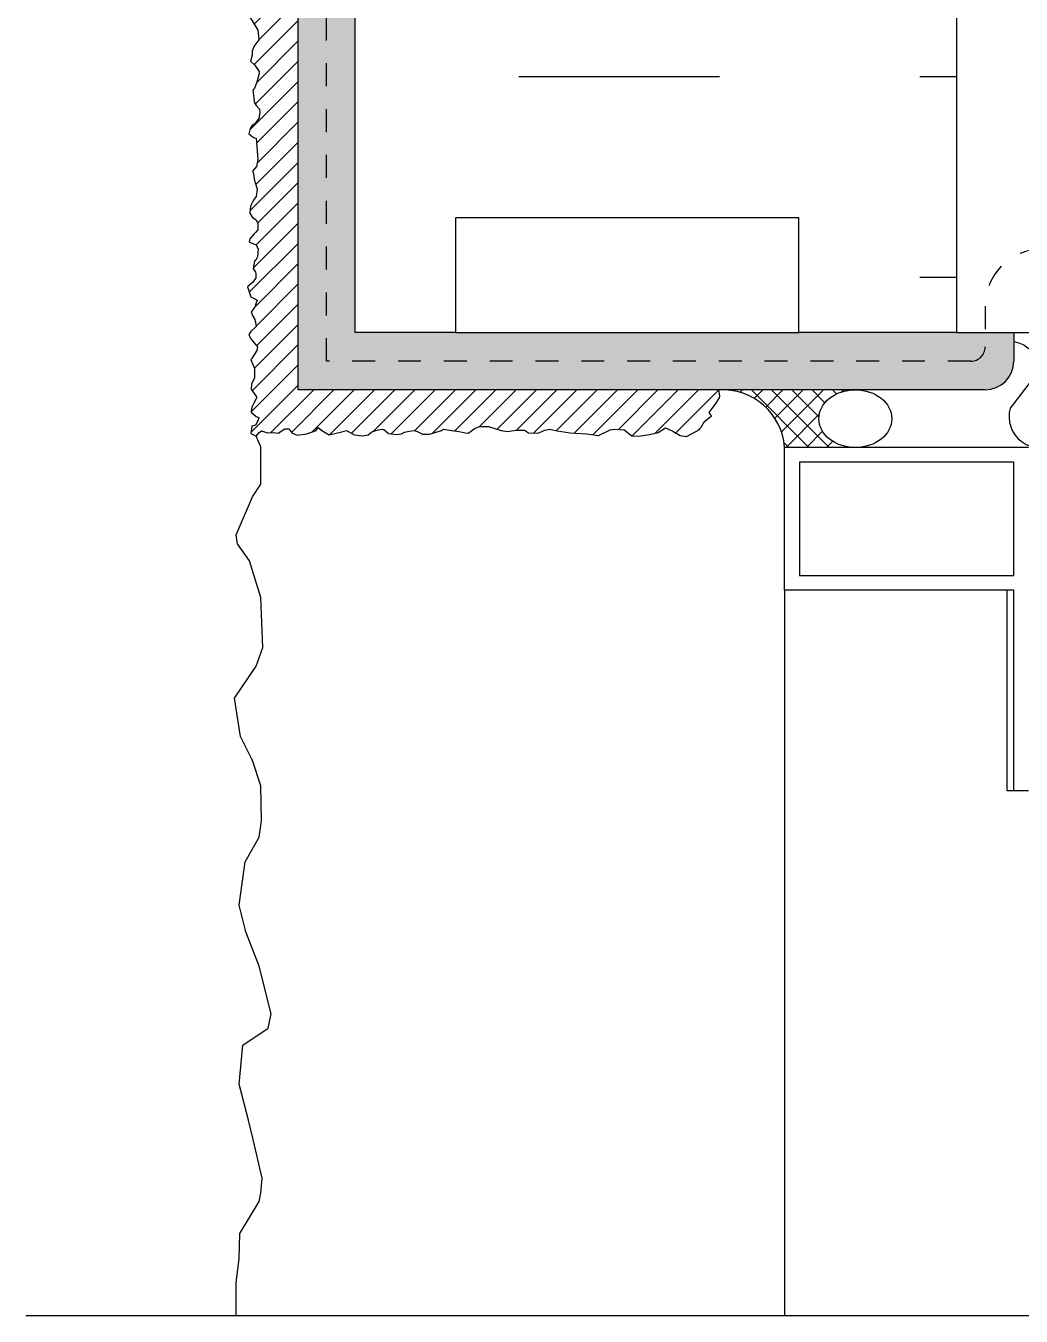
# Model space of a CAD drawing. Header units: inches. Extents: x 2794 to 3003, y 375 to 415.
# Drawn here: x 2988.45 to 2992.79, y 390.01 to 395.64 of the extents above; entities that cross this region are included whole.
import ezdxf

# ---------------------------------------------------------------- set-up
doc = ezdxf.new("R2010")
doc.units = ezdxf.units.IN
doc.header["$LTSCALE"] = 0.5
doc.header["$MEASUREMENT"] = 0
doc.linetypes.add('DASHED2', pattern=[0.375, 0.25, -0.125])
for name, color, linetype in [('HATCH', 12, 'CONTINUOUS'), ('LINE18', 9, 'CONTINUOUS'), ('line25', 2, 'CONTINUOUS'), ('LINE50', 5, 'CONTINUOUS'), ('LINE9', 9, 'CONTINUOUS')]:
    doc.layers.add(name, color=color, linetype=linetype)

msp = doc.modelspace()

# ---------------------------------------------------------------- hatches: boundary and pattern name
at = {"layer": 'HATCH'}
h = msp.add_hatch(dxfattribs=at)
h.set_pattern_fill('AR-CONC', color=256, scale=0.5)
h.set_pattern_definition([(49.99999999999999, (68.79852683998934, 0), (3.586300913003767, -0.3137606749129755), [0.375, -4.125]), (355, (68.79852683998934, 0), (-0.693756668065, 3.760960668500059), [0.3, -3.3]), (100.45144446, (69.09738524498934, -0.02614672), (2.89254423363556, 3.447199954843147), [0.3187009599999999, -3.505710559999999]), (46.18420000000002, (68.79852683998934, 1), (5.336206653357862, -0.8275964039653827), [0.5624999999999998, -6.187499999999998]), (96.63563549, (69.24321056498934, 0.931033465), (4.673309728371142, 4.870593003872752), [0.47805171, -5.258568799999999]), (351.1841639899999, (68.79852683998934, 1), (4.673309725273866, 4.870593001349951), [0.45, -4.950000005]), (21, (69.29852683998934, 0.75), (2.984535260592308, -2.013094453326694), [0.375, -4.125]), (326.0000000000001, (69.29852683998934, 0.75), (1.216576659607909, 3.625750225234265), [0.3, -3.3]), (71.45144474, (69.54723810998934, 0.58224213), (4.201111883649856, 1.612655764031769), [0.31870095, -3.50571056]), (37.50000000000001, (68.79852683998934, 0), (0.06079927658645334, 1.664469269156557), [0, -3.26, 0, -3.35, 0, -3.3125]), (7.499999999999999, (68.79852683998934, 0), (1.315347687210743, 1.972058559411801), [0, -1.91, 0, -3.185, 0, -1.2625]), (327.5, (67.68352683998934, 0), (2.669112180862045, -0.1127743586718988), [0, -1.25, 0, -3.9, 0, -5.175]), (317.5, (67.18352683998934, 0), (2.915930846711931, 0.5005249116615886), [0, -1.625, 0, -2.59, 0, -3.675])])
h.paths.add_polyline_path([(2995.502597307035, 411.4361074541913), (2994.634333554643, 412.3043712065829), (2992.509333554642, 412.3043712065829), (2992.509333554642, 410.2153526880131, 0.06439757034057354), (2992.619337174756, 410.1493931627494), (2992.709337174756, 410.1493931627564), (2992.709337174759, 410.1076671028322, -0.2490694201798123), (2992.819337174775, 409.9005439510627), (2992.819337174779, 409.8330439510526, -0.4142135623890151), (2992.756837174779, 409.7705439510493), (2992.709337174781, 409.7705439510493), (2992.709337174786, 409.7005439510493), (2992.814337174771, 409.7005439510493, 0.1004604156430542), (2993.208035644842, 409.7577067068982, -0.6014354320810742), (2993.327539115063, 409.6528233644731, 0.6140896572139531), (2993.742987561027, 409.3015783167932, -0.1036531844251886), (2993.894251664761, 409.724570386044, 0.1783296877140468), (2993.737619268928, 409.8657327959223, -1), (2993.901047840357, 410.2742558699839, -0.1279936192056349), (2994.203136189873, 410.0516069395853, -0.2793052290923339), (2995.335884762854, 410.122322370094, -0.02086936547805157), (2995.502597307035, 410.1298463418942)])
h.paths.add_polyline_path([(2998.509333554642, 412.3043712065829), (2996.634333554643, 412.3043712065829), (2995.634333554643, 413.3043712065829), (2995.634333554643, 411.3043712065829), (2995.502597307035, 411.4361074541913), (2995.502597307035, 410.1298463418942, -0.0836030058822313), (2996.157926713014, 410.0217686024047, -0.7355925422309603), (2996.145141842579, 409.5637220252653, 0.09942766815358958), (2996.038196962756, 409.5090389114011), (2996.481820246464, 409.101314646791, 0.03592783537867676), (2996.503371941905, 409.1394173336219, 0.05315652255460889), (2996.669211396121, 409.753498965534, -0.2443795113555345), (2997.117619268928, 410.274255869984, -1), (2997.281047840357, 409.8657327959223, 2.182094824735542), (2997.691127994222, 409.6528233644732, -0.6014354320786587), (2997.810631464443, 409.7577067068981, 0.100460415643008), (2998.204329934513, 409.7005439510493), (2998.309329934499, 409.7005439510493), (2998.309329934503, 409.7705439510493), (2998.261829934505, 409.7705439510493, -0.4142135623890176), (2998.199329934505, 409.8330439510526), (2998.199329934509, 409.9005439510627, -0.2490694201798121), (2998.309329934525, 410.1076671028322), (2998.309329934528, 410.1493931627564), (2998.399329934528, 410.1493931627494, 0.06439757034057352), (2998.509333554642, 410.2153526880131)])
h.paths.add_polyline_path([(2998.509333554642, 396.3933897251527, 0.06439757034043084), (2998.399329934528, 396.4593492504163), (2998.309329934528, 396.4593492504094), (2998.309329934525, 396.5010753103335, -0.2490694201798122), (2998.199329934509, 396.708198462103), (2998.199329934505, 396.7756984621131, -0.4142135623888804), (2998.261829934505, 396.8381984621165), (2998.309329934503, 396.8381984621165), (2998.309329934499, 396.9081984621165), (2998.204329934513, 396.9081984621165, 0.1004604156415685), (2997.810631464448, 396.8510357062696, -0.6014354321037615), (2997.691127994221, 396.9559190486926, 2.182094824738525), (2997.281047840357, 396.7430096172436, -1), (2997.117619268928, 396.3344865431819, -0.2443795113554952), (2996.669211396121, 396.8552434476318, 0.05315652255454582), (2996.503371941906, 397.4693250795432, 0.2232530870846585), (2996.303044158517, 397.6341789304851), (2996.28342582658, 397.6384903231814, 0.9554715931216765), (2996.145141842579, 397.0450203879012, -0.7355925422351507), (2996.157926713014, 396.5869738107611, -0.0147415785829756), (2996.04531330517, 396.5520412701785), (2995.502597307035, 396.0532431020964), (2995.502597307035, 396.4788960712715, -0.08190740721166595), (2994.860740396271, 396.5869738107612, -0.7355925422303662), (2994.873525266706, 397.0450203879004, 0.9554715931517918), (2994.735241282704, 397.6384903231814), (2993.419337174817, 397.3493026706335, 0.1963228336434864), (2992.970206250458, 397.0030429505052, -0.1889729320632922), (2992.814337174771, 396.9081984621165), (2992.709337174786, 396.9081984621165), (2992.709337174781, 396.8381984621165), (2992.756837174779, 396.8381984621165, -0.4142135623888804), (2992.819337174779, 396.7756984621131), (2992.819337174775, 396.708198462103, -0.2490694201798122), (2992.709337174759, 396.5010753103335), (2992.709337174756, 396.4593492504094), (2992.619337174756, 396.4593492504163, 0.06439757034043102), (2992.509333554642, 396.3933897251527), (2992.509333554642, 394.3043712065829), (2998.509333554642, 394.3043712065829)])
h.paths.add_polyline_path([(2993.893284657727, 396.3315495417224, -0.9813105716390302), (2993.737619268928, 396.7430096172435, 0.005676198630661833), (2993.74401901068, 396.7456544837351, 0.1015234794703084)], flags=16)
h.paths.add_polyline_path([(2994.603362249564, 396.3684817206785, -1), (2994.978362249564, 396.3684817206785, -1)], flags=16)
h.paths.add_polyline_path([(2996.04531330517, 396.5520412701785, -0.06877666416796079), (2995.502597307035, 396.4788960712715), (2995.502597307035, 396.0532431020964)], flags=17)
h.paths.add_polyline_path([(2998.509333554642, 406.085735214086, 0.08241458984435476), (2998.365996601173, 406.1648416906551, -0.3178372451770534), (2998.199329934509, 406.400543951036), (2998.199329934506, 406.4680439510461, -0.4142135623888782), (2998.261829934506, 406.5305439510495), (2998.309329934291, 406.5305439510495), (2998.309329934296, 406.6005439510495), (2998.204329934344, 406.6005439510495), (2998.204329934344, 407.100543951065, -0.03653717781494083), (2998.060330058339, 407.1243466245751), (2995.849946534503, 407.6057190932685, -0.8990038649736034), (2995.89846233939, 408.0605439510493), (2997.494603974431, 408.0605439510495, -0.09784354240304702), (2998.100727791954, 407.9288729770856, 0.1246727099834499), (2998.204329934428, 407.9005439510494), (2998.204329934428, 408.4005439510494, 0.1246727099828357), (2998.100727791955, 408.3722149250136, -0.09784354240407545), (2997.494603974425, 408.2405439510494), (2995.89846233939, 408.2405439510495, -0.8972920715064665), (2995.849094811686, 408.6951833225061), (2998.060330058344, 409.1767412775249, -0.03653717785632807), (2998.204329934513, 409.2005439510493), (2998.204329934513, 409.7005439510493, 0.1889729320629634), (2998.048460858826, 409.6056994626607, -0.196322833644215), (2997.599329934465, 409.2594397425318), (2996.277474365636, 408.9689441762775, -0.057794690627267), (2995.509333554642, 408.8798576861843, -0.05779469062720283), (2994.741192743648, 408.9689441762775), (2993.419337174819, 409.2594397425318, -0.1963228336441995), (2992.970206250458, 409.6056994626607, 0.1889729320629852), (2992.814337174771, 409.7005439510493), (2992.814337174771, 409.2005439510493, -0.03653717785632315), (2992.95833705094, 409.1767412775249), (2995.168720574782, 408.6953688088303, -0.8990038649733391), (2995.120204769894, 408.2405439510495), (2993.524063134859, 408.2405439510494, -0.09784354240415952), (2992.917939317329, 408.3722149250138, 0.1246727099822073), (2992.814337174856, 408.4005439510494), (2992.814337174856, 407.9005439510494, 0.124672709983402), (2992.91793931733, 407.9288729770856, -0.09784354240306348), (2993.524063134853, 408.0605439510495), (2995.120204769894, 408.0605439510493, -0.8972920715064903), (2995.169572297598, 407.6059045795927), (2992.958337050945, 407.1243466245751, -0.03653717781492985), (2992.814337174941, 407.100543951065), (2992.814337174941, 406.6005439510495), (2992.709337174988, 406.6005439510495), (2992.709337174993, 406.5305439510495), (2992.756837174778, 406.5305439510495, -0.4142135623888782), (2992.819337174778, 406.4680439510461), (2992.819337174775, 406.400543951036, -0.3178372451770513), (2992.652670508111, 406.1648416906551, 0.08241458984435485), (2992.509333554642, 406.085735214086), (2992.509333554642, 400.5230071990798, 0.0824145898443328), (2992.652670508111, 400.4439007225107, -0.3178372451770369), (2992.819337174775, 400.2081984621298), (2992.819337174778, 400.1406984621197, -0.4142135623888824), (2992.756837174778, 400.0781984621163), (2992.709337174993, 400.0781984621163), (2992.709337174988, 400.0081984621163), (2992.814337174941, 400.0081984621163), (2992.814337174941, 399.5081984621007, -0.03653717781369149), (2992.95833705094, 399.4843957885918), (2995.168720574782, 399.0030233198971, -0.8990038649726155), (2995.120204769894, 398.5481984621164), (2993.524063134859, 398.5481984621163, -0.0978435424041571), (2992.917939317329, 398.6798694360806, 0.1246727099822255), (2992.814337174856, 398.7081984621163), (2992.814337174856, 398.2081984621163, 0.1246727099833687), (2992.91793931733, 398.2365274881524, -0.0978435424030535), (2993.524063134853, 398.3681984621163), (2995.120204769894, 398.3681984621162, -0.8972920715072971), (2995.169572297598, 397.9135590906595), (2992.958337050945, 397.4320011356419, -0.03653717785757225), (2992.814337174771, 397.4081984621164), (2992.814337174771, 396.9081984621166, 0.1889729320630345), (2992.970206250458, 397.0030429505053, -0.1963228336437238), (2993.419337174818, 397.3493026706337), (2994.741192743644, 397.6397982368874, -0.0577946906275801), (2995.509333554643, 397.7288847269816, -0.05779469062764001), (2996.277474365642, 397.639798236887), (2996.303044158517, 397.6341789304851), (2997.599329934467, 397.3493026706335, -0.1963228336434885), (2998.048460858826, 397.0030429505052, 0.188972932062945), (2998.204329934513, 396.9081984621166), (2998.204329934513, 397.4081984621164, -0.03653717785757098), (2998.060330058339, 397.4320011356419), (2995.849946534503, 397.9133736043355, -0.8990038649725172), (2995.89846233939, 398.3681984621162), (2997.494603974431, 398.3681984621163, -0.0978435424030578), (2998.100727791954, 398.2365274881524, 0.1246727099833467), (2998.204329934428, 398.2081984621163), (2998.204329934428, 398.7081984621163, 0.1246727099821904), (2998.100727791955, 398.6798694360807, -0.09784354240416165), (2997.494603974425, 398.5481984621163), (2995.89846233939, 398.5481984621164, -0.8972920715073629), (2995.849094811686, 399.002837833573), (2998.060330058344, 399.4843957885918, -0.03653717781369576), (2998.204329934344, 399.5081984621007), (2998.204329934344, 400.0081984621163), (2998.309329934296, 400.0081984621163), (2998.309329934291, 400.0781984621163), (2998.261829934506, 400.0781984621163, -0.4142135623888824), (2998.199329934506, 400.1406984621197), (2998.199329934509, 400.2081984621298, -0.3178372451769536), (2998.365996601173, 400.4439007225106, 0.0824145898443419), (2998.509333554642, 400.5230071990798)])
h = msp.add_hatch(dxfattribs=at)
h.set_pattern_fill('ANSI31', color=256, scale=0.5)
h.set_pattern_definition([(45, (187.2436736560776, 0), (-0.04419417382415922, 0.04419417382415922), [])])
h.paths.add_polyline_path([(2989.634333554641, 412.3043712065829), (2989.459584506435, 412.3043712065829), (2989.427635559712, 412.2818885168609), (2989.394345846316, 412.2575613073026), (2989.445521293032, 412.1893047348875), (2989.476587295677, 412.1412933728246), (2989.467173378128, 412.0998716335394), (2989.453993856193, 412.0829266269334), (2989.441741551903, 412.0550805946299), (2989.443638397408, 412.0019661308824), (2989.455876564961, 411.9831381417554), (2989.456817919346, 411.9614860868652), (2989.418958760465, 411.925992838943), (2989.407865435986, 411.8899396873821), (2989.433283125476, 411.8485181521086), (2989.45587656496, 411.8165105093874), (2989.466231836893, 411.7863856451822), (2989.439872793019, 411.7449641099051), (2989.403724981796, 411.7252467470771), (2989.428574298194, 411.703950792181), (2989.446460778904, 411.6597049871345), (2989.450226383294, 411.6276973444186), (2989.450226383294, 411.5994552587216), (2989.415055749971, 411.517023778819), (2989.438929756981, 411.4742491616249), (2989.460581655223, 411.432827626338), (2989.472819822779, 411.4074098104319), (2989.471878468395, 411.375402371721), (2989.458698946455, 411.3452775075013), (2989.44551942452, 411.317035421819), (2989.434222798202, 411.2972661454417), (2989.428595786037, 411.2628212338033), (2989.475665560628, 411.2157511589826), (2989.479431165017, 411.1884505645493), (2989.467192997464, 411.1329080884398), (2989.450247871138, 411.0641859587288), (2989.446482266747, 411.0500650178743), (2989.419316475333, 411.009316015728), (2989.427654431652, 410.9342728133434), (2989.414474909715, 410.9135620457045), (2989.451189225522, 410.8674334621435), (2989.454954829911, 410.8231876570939), (2989.449306516753, 410.7554068146367), (2989.416315696848, 410.723515415911), (2989.431420036041, 410.6819776366421), (2989.444599557979, 410.6085486626539), (2989.468132670191, 410.5798061483461), (2989.45401179387, 410.5148495756579), (2989.443656335084, 410.4960215865239), (2989.434242417538, 410.4800178671766), (2989.428594104379, 410.4141198032306), (2989.44836329386, 410.3679912196707), (2989.466249774571, 410.3406906252353), (2989.47189827458, 410.301151868469), (2989.460601461413, 410.2559647761685), (2989.411697604904, 410.2249522599373), (2989.41007438627, 410.1603057960823), (2989.41007438627, 410.1297761196851), (2989.448416546341, 410.0958578122993), (2989.454943058311, 410.0550678819871), (2989.460653592788, 410.0118306864318), (2989.441890221225, 409.9767513137298), (2989.433732314824, 409.963698552348), (2989.423686762234, 409.9313293786165), (2989.447545100963, 409.85424782089), (2989.47123682271, 409.8310127509168), (2989.471236822711, 409.7877755553541), (2989.467157869511, 409.7706438825513), (2989.435867975948, 409.7421146477966), (2989.445131522236, 409.6735639953042), (2989.460631544393, 409.6433795611223), (2989.47368419463, 409.5976948963007), (2989.459815753743, 409.5821946656198), (2989.4443157316, 409.5650629928537), (2989.422289197471, 409.5397732931881), (2989.434284799092, 409.4695138384823), (2989.466342078872, 409.4092456794114), (2989.465526288232, 409.3994560063745), (2989.455736800554, 409.3782454221421), (2989.425552572228, 409.357348398174), (2989.433385542592, 409.2916543460108), (2989.453313719239, 409.2717263454969), (2989.468813741396, 409.2284891499365), (2989.446787207271, 409.1371198202935), (2989.429655603835, 409.1044879168498), (2989.426392441276, 409.070224571237), (2989.445155625993, 409.0278029947443), (2989.453313719241, 409.0106713219535), (2989.469640929935, 408.9491369628892), (2989.456588092848, 408.8577676332445), (2989.428851211095, 408.814530437685), (2989.432930164294, 408.7615035690874), (2989.451693349009, 408.728055842556), (2989.468825139296, 408.6391339821737), (2989.436585367279, 408.6117788588836), (2989.432114373653, 408.5469488294445), (2989.441088070692, 408.5143169259987), (2989.473719883134, 408.4849483149034), (2989.485140952092, 408.4278425348779), (2989.45740388349, 408.3992895428615), (2989.425600193838, 408.3727778426206), (2989.438652844075, 408.2911981860142), (2989.440284425355, 408.2275660252988), (2989.453337075592, 408.1753549797904), (2989.478626772276, 408.1435388994327), (2989.484337306756, 408.110906995988), (2989.468837097748, 408.088880588668), (2989.424743633866, 408.0720209768184), (2989.414179124881, 408.0015901704526), (2989.441100215997, 407.9844584976449), (2989.462310772629, 407.9689582670088), (2989.467205516469, 407.9501949480382), (2989.472916050947, 407.9245168194622), (2989.470468679028, 407.8772007124756), (2989.442731797274, 407.849463543546), (2989.421521240639, 407.8037788787251), (2989.448442331752, 407.7572783908395), (2989.469652888388, 407.722199222118), (2989.434573890879, 407.6536721228906), (2989.424784403199, 407.6365404500764), (2989.434573890876, 407.6039085466324), (2989.462310772629, 407.592487431429), (2989.465863000308, 407.5782783108972), (2989.452520537548, 407.5284660257901), (2989.433428195544, 407.506191271343), (2989.441915259231, 407.435465049975), (2989.458231072019, 407.3963067658495), (2989.466388978426, 407.3783592699484), (2989.457415281388, 407.3359378974753), (2989.428071461049, 407.2975648120451), (2989.414200239023, 407.2442101279328), (2989.406042332625, 407.1919990824201), (2989.443568702056, 407.1283669217062), (2989.456621352293, 407.0883928144875), (2989.454989771013, 407.0459714420126), (2989.41690955681, 407.0044288921464), (2989.441121330137, 406.9456282624184), (2989.475384537008, 406.912180535888), (2989.46722663061, 406.8599694903791), (2989.450095027174, 406.819995587165), (2989.420413627402, 406.7938755102865), (2989.419146927387, 406.7363715786812), (2989.433831158904, 406.6857921793451), (2989.464831390066, 406.6629497449302), (2989.473805087105, 406.6099230803403), (2989.466462971347, 406.5740278845485), (2989.449895888996, 406.5471064671482), (2989.458305064949, 406.4377897131701), (2989.44280485594, 406.4149474827618), (2989.430567996345, 406.4035263675589), (2989.427384559904, 406.3504685754409), (2989.433836764428, 406.2935306074813), (2989.450968367863, 406.2617145271229), (2989.464836995591, 406.2233720660786), (2989.432836233288, 406.1583038921635), (2989.452599949143, 406.1222132674039), (2989.455047321063, 406.0797916909307), (2989.455047321063, 406.0536863721937), (2989.454231530423, 406.0177911763847), (2989.447705205304, 405.9859750960244), (2989.437969230517, 405.9616351039775), (2989.433836764427, 405.9092901739356), (2989.452483424638, 405.8906433802943), (2989.455047321063, 405.8611580398531), (2989.444442042745, 405.8358683401845), (2989.417674443165, 405.8176175867392), (2989.427309691904, 405.7856969543943), (2989.435467598304, 405.7481703164366), (2989.455862364299, 405.7147225899058), (2989.452599201744, 405.6739328636819), (2989.45096762046, 405.6519062522779), (2989.430572854465, 405.6233532602615), (2989.425678110627, 405.581747710875), (2989.432204435745, 405.5531947188592), (2989.436849960586, 405.5478344634179), (2989.459163831275, 405.490842292636), (2989.459163831275, 405.4451576278129), (2989.486900713028, 405.4043676975058), (2989.481073782748, 405.390771471801), (2989.431426949521, 405.3521566519954), (2989.424765830145, 405.3350280919423), (2989.463242784493, 405.2713928184475), (2989.471619504829, 405.2570326041642), (2989.466711353918, 405.1948622655352), (2989.447742762317, 405.1743129312308), (2989.428266665206, 405.1634929880837), (2989.433874321441, 405.0984438322255), (2989.455900668715, 405.0658119287818), (2989.457532249995, 405.0535749904946), (2989.455084878076, 405.0217589101321), (2989.458337390139, 404.9852982075664), (2989.429784717745, 404.951850481035), (2989.424074183267, 404.91677110833), (2989.440389996061, 404.8596653283117), (2989.464047924618, 404.7935856983288), (2989.463232133978, 404.7707434679225), (2989.441205786696, 404.7266904492624), (2989.425705764547, 404.6973216341713), (2989.423258392627, 404.6638741116477), (2989.45589001822, 404.6214525351671), (2989.469758459096, 404.5937155702443), (2989.470574249736, 404.5692414896574), (2989.460786256864, 404.5296415308593), (2989.422222191476, 404.4998920278888), (2989.445286234717, 404.4358249359801), (2989.474106477462, 404.3583433674202), (2989.431470519539, 404.2815981075346), (2989.459795947567, 404.1516341162614), (2989.458205847168, 404.1198327243931), (2989.447075331221, 404.0737206653789), (2989.425597103284, 404.0406769818999), (2989.44230521689, 404.0005773008359), (2989.455025646367, 403.9687759090085), (2989.472516377063, 403.9353844883442), (2989.472516377063, 403.9178935596111), (2989.45343573282, 403.9004028348842), (2989.440715116472, 403.8940425157085), (2989.416864171033, 403.8745280113005), (2989.416864171032, 403.8256694415873), (2989.435945002125, 403.7954580785108), (2989.439125016073, 403.7843276729607), (2989.45184563242, 403.760476629058), (2989.455025646368, 403.7286752371883), (2989.453435732819, 403.6984638741077), (2989.442305216874, 403.661892191857), (2989.437535102525, 403.6507617863034), (2989.424826616276, 403.5869677705819), (2989.455155320845, 403.5341733433445), (2989.471544939698, 403.5045154506377), (2989.469203512187, 403.4748577619432), (2989.492617600434, 403.3913475892388), (2989.454374844995, 403.3905672633304), (2989.432413279268, 403.3437793451358), (2989.452813893321, 403.2383757622732), (2989.468423223202, 403.1938892292292), (2989.478565111508, 403.1840483504922), (2989.462175492642, 403.1309763963974), (2989.435639687901, 403.0974162621343), (2989.434859212064, 403.0318570534379), (2989.449688066109, 402.9748828577801), (2989.462955968479, 402.9538101821273), (2989.462955968479, 402.9413227235194), (2989.439542067078, 402.8983968422895), (2989.427835116386, 402.8804460822935), (2989.418469406347, 402.8445445622915), (2989.435671639388, 402.7965158596455), (2989.457524589112, 402.7567118940725), (2989.457524589111, 402.7254931455477), (2989.445037162578, 402.6958352528463), (2989.427866881023, 402.6708603356305), (2989.438012880049, 402.6255932726724), (2989.467514547671, 402.5665900265483), (2989.463768208952, 402.5553510884935), (2989.43701210959, 402.5295857858223), (2989.420062309508, 402.496816037014), (2989.443488543055, 402.4597459662166), (2989.459878348775, 402.426966361866), (2989.45102723013, 402.3753353076852), (2989.419541361321, 402.3149880118498), (2989.466902444453, 402.2599462204658), (2989.466121968617, 402.2451171721121), (2989.445049494732, 402.2209227848108), (2989.430220640687, 402.1912648921103), (2989.427098737341, 402.1538025162834), (2989.438805688038, 402.1296079249756), (2989.441927591384, 402.0999502362864), (2989.441927591385, 402.0718534034027), (2989.448171398077, 402.0011375155129), (2989.449732349751, 401.9543093927133), (2989.46534149278, 401.9035790283652), (2989.464561016943, 401.8747016655806), (2989.434903495704, 401.7880695772179), (2989.425537972519, 401.7638751899219), (2989.420855117499, 401.7295345257422), (2989.438805688039, 401.6912916200026), (2989.463000065271, 401.6702189443481), (2989.466902444453, 401.6468048829543), (2989.463000065271, 401.5968548445141), (2989.431577089925, 401.550592764018), (2989.444269018894, 401.5016377431178), (2989.468574908205, 401.4798904266902), (2989.477801639096, 401.4308431085954), (2989.448924406844, 401.3965024444164), (2989.441900311169, 401.389478287199), (2989.42551050545, 401.3746492388472), (2989.441900311166, 401.3270407901524), (2989.457509641047, 401.3051875845812), (2989.456729165209, 401.2927001259721), (2989.435656504474, 401.2653838230183), (2989.435656504474, 401.2349454003999), (2989.432534787979, 401.2208970859659), (2989.424730029613, 401.1935807830138), (2989.435656504474, 401.1592401188359), (2989.454387737699, 401.1405088289208), (2989.462972785052, 401.1256799845719), (2989.458290116884, 401.0726080304784), (2989.434963874219, 401.0594870567301), (2989.434014662841, 400.9987380334337), (2989.469216591744, 400.9711473017805), (2989.470777356567, 400.944611324734), (2989.459070405868, 400.9165144918612), (2989.454387737694, 400.8899785148013), (2989.448924406845, 400.862662211874), (2989.441886297357, 400.834868125042), (2989.404817887124, 400.7782354607114), (2989.437983918172, 400.715456432336), (2989.44734944136, 400.6897009852034), (2989.448910393034, 400.6647260679879), (2989.435642490668, 400.631165933725), (2989.427553248277, 400.6140881813742), (2989.453593248052, 400.546094905197), (2989.455234392403, 400.5385923061424), (2989.466050965309, 400.4582210276095), (2989.427177608919, 400.434298948362), (2989.432491064889, 400.3793938303898), (2989.469953344492, 400.327102406209), (2989.473855723674, 400.290420356294), (2989.471514296161, 400.2482752090003), (2989.470343623973, 400.2301299097437), (2989.43895678935, 400.1893256818936), (2989.452002587101, 400.1382290592408), (2989.47463601266, 400.1085713705456), (2989.473119536464, 400.0858217120132), (2989.440295636404, 400.0562799463667), (2989.424747275838, 400.0300419093891), (2989.445758967259, 399.9712089178394), (2989.458333268402, 399.9607301985242), (2989.466790333967, 399.9113002887542), (2989.434590210542, 399.8957965608307), (2989.426856634878, 399.8197471572597), (2989.453522431596, 399.7833035830089), (2989.456644148092, 399.7715964503084), (2989.449620052412, 399.7458410031756), (2989.431669481874, 399.7193052301367), (2989.444937197394, 399.7122808689139), (2989.46132700311, 399.6802817944802), (2989.462107478948, 399.6350145275186), (2989.453522431592, 399.5928693802059), (2989.44571767323, 399.5616506316906), (2989.435571674205, 399.5577481861216), (2989.425425675181, 399.5163833647275), (2989.45196147992, 399.4578483132541), (2989.464448906457, 399.4344342518534), (2989.471473002135, 399.3587287662816), (2989.437913101715, 399.3368757647185), (2989.431637530385, 399.2918881910068), (2989.427735151202, 399.2614499724323), (2989.448807625086, 399.2232070666972), (2989.466758382478, 399.1857446908666), (2989.43710067439, 399.149062640949), (2989.422272007197, 399.113941446856), (2989.441003053573, 399.0725766254616), (2989.441783529409, 399.0319923339832), (2989.4597342868, 399.0077979466813), (2989.442564005246, 398.9406776781549), (2989.425393723693, 398.9297510753699), (2989.440222577737, 398.8696549640596), (2989.443344481083, 398.8696549640596), (2989.4597342868, 398.8579480353662), (2989.454270955943, 398.8251682270115), (2989.439058876801, 398.805152368521), (2989.419731752996, 398.7536195022302), (2989.441867425424, 398.6903742195823), (2989.464500850982, 398.6685212180196), (2989.466061802656, 398.6435460967962), (2989.45357437612, 398.6060837209706), (2989.440329955834, 398.5918930338725), (2989.434843329746, 398.5342806809664), (2989.453574376123, 398.4968181011324), (2989.463720375146, 398.4687212682655), (2989.471479915615, 398.4261750436457), (2989.453529158225, 398.3832491624206), (2989.434798111849, 398.3551523295504), (2989.424652112824, 398.3325187980713), (2989.424652112825, 398.2864712052001), (2989.4433831592, 398.2536913968482), (2989.457431537408, 398.2224728523281), (2989.458992489081, 398.2107657196277), (2989.449209885832, 398.185610902898), (2989.446707967988, 398.1143071894105), (2989.429078356136, 398.070910960465), (2989.456651061571, 398.0218923726577), (2989.452748682389, 397.9969174554396), (2989.434798111845, 397.9781861655212), (2989.413725637964, 397.9586745497003), (2989.426991858677, 397.9123031980811), (2989.426991858677, 397.8748408222526), (2989.447284043578, 397.8397196281579), (2989.450405760072, 397.8295735552898), (2989.443381664395, 397.7718190337255), (2989.426991858671, 397.7421611410226), (2989.416065383816, 397.7234298511084), (2989.41528490798, 397.6968940780689), (2989.429331791381, 397.679295637764), (2989.455087120285, 397.6012487664534), (2989.4831838767, 397.5637863906285), (2989.432453694727, 397.5114949664494), (2989.442599693751, 397.4311067094004), (2989.454306644449, 397.3928638036597), (2989.455867596122, 397.3460356808705), (2989.441819217916, 397.3077927751335), (2989.435575598073, 397.2820373279991), (2989.462088607016, 397.2262402514262), (2989.448820891495, 397.1958018288087), (2989.436333464962, 397.15521753733), (2989.447259939824, 397.0998044016339), (2989.453503559664, 397.0685856529794), (2989.452863430698, 397.0378596761446), (2989.427615002741, 396.9772631229633), (2989.440229491216, 396.9309351427088), (2989.426961588846, 396.8989360682766), (2989.451936441915, 396.8661562599218), (2989.458180061757, 396.8419618726206), (2989.446473111059, 396.7709391585244), (2989.417214584773, 396.7265793991289), (2989.455838634246, 396.6140650899943), (2989.445692635222, 396.5672369672077), (2989.436327112034, 396.5453839656453), (2989.436327112034, 396.509482445643), (2989.46518248274, 396.4708600873034), (2989.451134104533, 396.4294952659088), (2989.438646677999, 396.4099836500861), (2989.428500678975, 396.3647163831218), (2989.433183533994, 396.3350586944273), (2989.461280103557, 396.3085227173802), (2989.46284105523, 396.2827672702471), (2989.453449933481, 396.2168463575431), (2989.42223127372, 396.1926519702412), (2989.430816507924, 396.1208489302367), (2989.447986602626, 396.0708988917959), (2989.45579117414, 396.0264121547485), (2989.452669457645, 395.9990958517938), (2989.419241973045, 395.9371320219887), (2989.441002119318, 395.8770734844086), (2989.45192859418, 395.8286843017901), (2989.463635544878, 395.7920024558813), (2989.463635544878, 395.7662470087495), (2989.437099740138, 395.7139555845705), (2989.423831837765, 395.6835173659608), (2989.458952876709, 395.6242017845661), (2989.463635544878, 395.5812759033414), (2989.436105115566, 395.5445684016294), (2989.434758499477, 395.5149361647287), (2989.427754396836, 395.4886753928201), (2989.447265919046, 395.4707244288135), (2989.465216676439, 395.4441886557721), (2989.465216676439, 395.4348229088102), (2989.4558509664, 395.3965800030671), (2989.444924491538, 395.371605085853), (2989.437119920023, 395.3622393388918), (2989.441802775042, 395.3278988787139), (2989.443673555163, 395.3063851281464), (2989.467558103948, 395.2787293701953), (2989.468338392934, 395.2654613816727), (2989.464436200602, 395.2404864644533), (2989.448046394884, 395.2170724030609), (2989.428274661336, 395.2022433225545), (2989.419949825321, 395.17102481019), (2989.453099852113, 395.1475432509528), (2989.458972869746, 395.0598986485787), (2989.453509725741, 395.0294604299713), (2989.433586485321, 395.0050091137806), (2989.457411918073, 394.9295605570962), (2989.454244181037, 394.9084416602723), (2989.426973921, 394.8554161313547), (2989.424821155244, 394.8145138427839), (2989.451948774068, 394.7968808758676), (2989.458972869746, 394.7804911756974), (2989.458941083315, 394.7544566359102), (2989.416493376943, 394.7031657525654), (2989.45225199221, 394.6865635812935), (2989.460510465068, 394.6700466007166), (2989.458169037558, 394.634925406625), (2989.450364466044, 394.6208770921928), (2989.445681611023, 394.6161941167084), (2989.438657515347, 394.5834145123605), (2989.44880351437, 394.5678051380987), (2989.451144941879, 394.561561510797), (2989.450364466043, 394.5412693650572), (2989.436316087835, 394.5233184010489), (2989.41524361395, 394.5038067852257), (2989.428511516321, 394.4601005780933), (2989.455047321063, 394.4468325895696), (2989.455203426366, 394.4466764751638), (2989.447242562695, 394.4148333111289), (2989.428235961121, 394.3926590432895), (2989.447242562696, 394.3609810311276), (2989.449583990206, 394.3477130426044), (2989.451925417716, 394.3313233424324), (2989.428511516322, 394.3094701368628), (2989.417251330807, 394.2892021645246), (2989.451144941883, 394.250935085381), (2989.458169037557, 394.2415695424281), (2989.455047321062, 394.2259601681658), (2989.44568161102, 394.2095702639865), (2989.433974660326, 394.1908389740722), (2989.429291992158, 394.1869367325101), (2989.445681611024, 394.1471327669392), (2989.445683292682, 394.1053050541767), (2989.424255359703, 394.0662306251471), (2989.453487864197, 394.0233559413033), (2989.453487864196, 394.0186731698271), (2989.436837141892, 393.9853713353371), (2989.426698060292, 393.9590087545112), (2989.462448678269, 393.9296419746782), (2989.459731484038, 393.9187732969522), (2989.448805009176, 393.9000420070353), (2989.433195866147, 393.8961395614665), (2989.429293486964, 393.8633599571185), (2989.45270738836, 393.8524333543335), (2989.464414339056, 393.8672624026874), (2989.476121289755, 393.875847415727), (2989.501876618661, 393.8672624026874), (2989.528412423402, 393.8680427285958), (2989.547923945614, 393.8649210169486), (2989.57758146685, 393.883652102858), (2989.594751748405, 393.8844326327732), (2989.608019650775, 393.8664818727719), (2989.645868384556, 393.8513424077161), (2989.728567227397, 393.8825496562916), (2989.770899557878, 393.8577697635128), (2989.826312408019, 393.8710377520362), (2989.84660459292, 393.8772813793373), (2989.894823048422, 393.8504933054917), (2989.941821150175, 393.8585500894213), (2989.956961313552, 393.8714194387219), (2989.998014476154, 393.8827446807297), (2990.009721426852, 393.8819641508146), (2990.030013424901, 393.8632330649052), (2990.08235715551, 393.8587781936835), (2990.099474653251, 393.8694766922063), (2990.119766838151, 393.873379137775), (2990.141619787872, 393.8772813793374), (2990.159570358412, 393.871818077945), (2990.188746866794, 393.8547983700655), (2990.278081070171, 393.8814655294948), (2990.31523464776, 393.8757003268425), (2990.33864854915, 393.8725784111896), (2990.375016340258, 393.8637618143003), (2990.408890253338, 393.8866269296284), (2990.429182251386, 393.8936510868441), (2990.454937580291, 393.8944316167593), (2990.465864055153, 393.893651086844), (2990.521277092146, 393.8764808567586), (2990.550154137546, 393.8725784111895), (2990.586055465475, 393.8780417125819), (2990.622975504025, 393.8787649165937), (2990.641706737252, 393.8670579879004), (2990.683851685023, 393.8654969280701), (2990.714358940162, 393.8790560020389), (2990.734581866996, 393.8826673621627), (2990.765800339907, 393.8748626750315), (2990.784531573132, 393.8725212892927), (2990.82277414172, 393.8670579879005), (2990.894335946886, 393.8623062621337), (2990.947407369518, 393.8552819009109), (2990.997357075656, 393.8802570221345), (2991.014527357209, 393.8833789377883), (2991.05901373249, 393.8794764922193), (2991.09257363291, 393.8537210450875), (2991.137911684322, 393.8512023856192), (2991.207301899227, 393.8685498894345), (2991.238894821163, 393.8888322428491), (2991.271674245748, 393.8740031944952), (2991.303673194494, 393.8552721085856), (2991.330208999235, 393.8513696630168), (2991.3881467126, 393.8807843360076), (2991.408319738465, 393.91536801589), (2991.440314202793, 393.940343137113), (2991.429770585242, 393.9551719814598), (2991.456644029397, 393.9910735014602), (2991.477638318133, 394.0231479486944), (2991.471899517481, 394.0543712065837), (2989.634333554641, 394.0543712065837)])
h = msp.add_hatch(dxfattribs=at)
h.set_pattern_fill('AR-SAND', color=256, scale=0.05)
h.set_pattern_definition([(37.50000000000001, (187.2436736560776, 0), (-0.003149667905480408, 0.09634118845065794), [0, -0.07600000000000001, 0, -0.085, 0, -0.08125]), (7.499999999999999, (187.2436736560776, 0), (0.08848883526338636, 0.141107303261487), [0, -0.041, 0, -0.0685, 0, -0.02625]), (327.5, (187.1821736560776, 0), (0.1557070930875748, 0.0002829526768482471), [0, -0.025, 0, -0.09000000000000001, 0, -0.1175]), (317.5, (187.1821736560776, 0), (0.1503063302286147, 0.04388377824671247), [0, -0.0125, 0, -0.059, 0, -0.0675])])
edge = h.paths.add_edge_path()
edge.add_line((2989.759333554642, 412.3043712065829), (2989.634333554641, 412.3043712065829))
edge.add_line((2989.634333554641, 412.3043712065829), (2989.634333554641, 394.0543712065837))
edge.add_line((2989.634333554641, 394.0543712065837), (2992.634333554641, 394.0543712065837))
edge.add_arc((2992.634333554641, 394.1793712065837), 0.125, 270, 360)
edge.add_line((2992.759333554641, 394.1793712065837), (2992.759333554641, 394.3043712065829))
edge.add_line((2992.759333554641, 394.3043712065829), (2992.634333554641, 394.3043712065829))
edge.add_line((2992.634333554641, 394.3043712065829), (2992.634333554641, 394.2418712065828))
edge.add_arc((2992.571833554641, 394.2418712065828), 0.0625, -90, 0, ccw=False)
edge.add_line((2992.571833554641, 394.1793712065828), (2989.759333554644, 394.1793712065839))
edge.add_line((2989.759333554644, 394.1793712065839), (2989.759333554642, 412.3043712065829))
edge = h.paths.add_edge_path(flags=17)
edge.add_line((2989.884333554642, 405.0341859822698), (2989.884333554641, 412.3043712065829))
edge.add_line((2989.884333554641, 412.3043712065829), (2989.759333554642, 412.3043712065829))
edge.add_line((2989.759333554642, 412.3043712065829), (2989.759333554644, 394.1793712065839))
edge.add_line((2989.759333554644, 394.1793712065839), (2992.571833554641, 394.1793712065828))
edge.add_arc((2992.571833554641, 394.2418712065828), 0.0625, 270, 360)
edge.add_line((2992.634333554641, 394.2418712065828), (2992.634333554641, 394.3043712065829))
edge.add_line((2992.634333554641, 394.3043712065829), (2992.509333921336, 394.3043712065829))
edge.add_line((2992.509333921336, 394.3043712065829), (2989.884333554642, 394.3043712065828))
edge.add_line((2989.884333554642, 394.3043712065828), (2989.884333554642, 405.0341859822698))
h = msp.add_hatch(dxfattribs=at)
h.set_pattern_fill('INSUL', color=256, scale=7, style=0)
h.set_pattern_definition([(0, (66.34775184315777, -2.705142856128703), (0, 2.625), []), (0, (66.34775184315777, -1.830142856128703), (0, 2.625), [0.875, -0.875]), (0, (66.34775184315777, -0.9551428561287025), (0, 2.625), [0.875, -0.875])])
h.paths.add_polyline_path([(2989.884333554642, 394.3043712065829), (2990.321833554642, 394.3043712065829), (2990.321833554642, 394.8043712065829), (2991.821833554642, 394.8043712065829), (2991.821833554642, 394.3043712065829), (2992.509333554642, 394.3043712065829), (2992.509333554642, 412.3043712065829), (2989.884333554642, 412.3043712065829)])
h = msp.add_hatch(dxfattribs=at)
h.set_pattern_fill('ANSI37', color=256, scale=0.5)
h.set_pattern_definition([(45, (272.3712969950066, -147.0838724820486), (-0.04419417382415922, 0.04419417382415922), []), (135, (272.3712969950066, -147.0838724820486), (-0.04419417382415922, -0.04419417382415922), [])])
edge = h.paths.add_edge_path()
edge.add_ellipse((2992.067770740681, 393.9285463713321), major_axis=(0.1591748401361159, 0), ratio=0.7904819325918538, start_angle=-270, end_angle=-99.28813868702753, ccw=False)
edge.add_line((2992.067770740684, 394.0543712065829), (2991.50360917312, 394.0543712065831))
edge.add_arc((2991.487754345296, 393.7823999764638), 0.2724329744688692, 4.625825487410509, 86.66366272043291, ccw=False)
edge.add_line((2991.759299904319, 393.8043712065829), (2992.04207999792, 393.8043712065829))
h.paths.add_polyline_path([(2992.192442147119, 394.0067748139863), (2992.19142529135, 394.0077552404958), (2992.195405900591, 394.0037257807711)])

# ---------------------------------------------------------------- linework, layer by layer
msp.add_lwpolyline([(2992.759333554641, 394.2658489538465, -0.3677135428508029), (2992.868396925984, 394.1376016261025), (2992.744051926759, 393.974938549901, 1.331509838654881), (2993.003920989059, 393.974938549901), (2992.879096639707, 394.1375245411213)], format="xyb", dxfattribs=at)
msp.add_lwpolyline([(2989.364820224182, 390.011476520666), (2989.364820224182, 390.1578941854749), (2989.377835130555, 390.2620134096064), (2989.381088763723, 390.3726401439866), (2989.465685094595, 390.5125502985468), (2989.472192547782, 390.5483412289755), (2989.478700000968, 390.6134157675539), (2989.4396554687, 390.7826095302638), (2989.420133295991, 390.8606989013699), (2989.377835130555, 391.0233853418007), (2989.394122915729, 391.1943153804253), (2989.504749059348, 391.2691511843768), (2989.51776377887, 391.3309719678308), (2989.46570452708, 391.5392104160937), (2989.407137822102, 391.6888818360271), (2989.377854376189, 391.806016080656), (2989.403884002084, 391.9947321861424), (2989.46570452708, 392.1021051653983), (2989.475465613434, 392.1736870262557), (2989.472211980266, 392.3266122013134), (2989.436421081165, 392.4372389356936), (2989.384361829375, 392.5413581598251), (2989.358319123923, 392.7088182781957), (2989.452676728001, 392.8487286207256), (2989.481959987064, 392.9300717469562), (2989.472198900709, 393.1480714605922), (2989.423393282087, 393.3075039579289), (2989.371334030296, 393.3823397618805), (2989.36482657711, 393.4213844474335), (2989.43640818846, 393.587324455019), (2989.472198900709, 393.6426377282243), (2989.47328207486, 393.8059016115056), (2989.452959979143, 393.8527533079264)], dxfattribs=at)
at = {"layer": 'HATCH', "flags": 128}
msp.add_lwpolyline([(2991.759299904319, 393.179371206581), (2991.759299904319, 390.0128938712026)], dxfattribs=at)
at = {"layer": 'LINE18'}
for p, q in [((2992.730549904319, 393.1795193522374), (2991.774299904318, 393.1795193522374)), ((2992.730549904319, 392.3045193522374), (2992.730549904319, 393.1795193522374)), ((2992.824299904319, 392.3045193522374), (2992.730549904319, 392.3045193522374))]:
    msp.add_line(p, q, dxfattribs=at)
msp.add_lwpolyline([(2992.824299904319, 392.3043712065828), (2992.759299904319, 392.3043712065828), (2992.759299904319, 393.179371206581), (2991.759299904319, 393.179371206581), (2991.759299904319, 393.8043712065829), (2992.824299904319, 393.8043712065828)], dxfattribs=at)
msp.add_lwpolyline([(2992.759299904319, 393.244371206581), (2992.759299904319, 393.7393712065827), (2991.824299904319, 393.7393712065827), (2991.824299904319, 393.244371206581)], close=True, dxfattribs=at)
at = {"layer": 'line25'}
msp.add_line((2992.509333554642, 412.3043712065829), (2992.509333554642, 394.3043712065829), dxfattribs=at)
at = {"layer": 'line25', "color": 12}
msp.add_arc((2991.487754345296, 393.7823999764638), 0.2724329744688597, 4.625825487411884, 93.3363372788053, dxfattribs=at)
msp.add_ellipse((2992.067770740681, 393.9285463713321), major_axis=(0.1591748401361158, 0), ratio=0.7904819325918538, start_param=-7.853981633974483, end_param=-1.570796326794897, dxfattribs=at)
at = {"layer": 'LINE50', "linetype": 'DASHED2', "ltscale": 0.5}
for p, q in [((2989.759333554644, 394.1793712065839), (2989.759333554642, 412.3043712065829)), ((2992.634333554642, 394.4197000238528), (2992.634333554641, 394.2418712065828)), ((2992.571833554641, 394.1793712065828), (2989.759333554644, 394.1793712065839))]:
    msp.add_line(p, q, dxfattribs=at)
at = {"layer": 'LINE50'}
for p, q in [((2989.884333554642, 394.3043712065829), (2989.884333554642, 412.3043712065829)), ((2990.321833554642, 394.3043712065829), (2991.821833554642, 394.3043712065829))]:
    msp.add_line(p, q, dxfattribs=at)
msp.add_lwpolyline([(2992.509333554642, 394.3043712065829), (2991.821833554642, 394.3043712065829), (2991.821833554642, 394.8043712065829), (2990.321833554642, 394.8043712065829), (2990.321833554642, 394.3043712065829), (2989.884333554642, 394.3043712065829)], dxfattribs=at)
at = {"layer": 'LINE50', "linetype": 'DASHED2', "ltscale": 0.5}
for centre, radius, start, end in [((2992.884333554641, 394.4197000238529), 0.2500000000001137, 90, 180), ((2992.571833554641, 394.2418712065828), 0.0625, 270, 0)]:
    msp.add_arc(centre, radius, start, end, dxfattribs=at)
at = {"layer": 'LINE9'}
for p, q in [((2989.634333554641, 412.3043712065829), (2989.634333554641, 394.0543712065837)), ((2992.509333554642, 394.3043712065829), (2998.509333554642, 394.3043712065829)), ((2992.759333554641, 394.3043712065825), (2992.759333554641, 394.1793712065837)), ((2992.634333554641, 394.0543712065837), (2989.634333554641, 394.0543712065837)), ((2994.540584921743, 390.0128938712957), (2988.446836288776, 390.0128938710918))]:
    msp.add_line(p, q, dxfattribs=at)
msp.add_lwpolyline([(2989.423831837765, 395.6835173659608), (2989.458952876709, 395.6242017845657), (2989.463635544878, 395.5812759033412), (2989.442563070992, 395.5531790704705), (2989.435538788463, 395.5321063948157), (2989.434758499478, 395.51493616473), (2989.427754396836, 395.4886753928203), (2989.447265919048, 395.4707244288126), (2989.465216676439, 395.4441886557722), (2989.465216676439, 395.4348229088108), (2989.4558509664, 395.3965800030703), (2989.444924491539, 395.3716050858534), (2989.437119920024, 395.362239338892), (2989.441802775043, 395.3278988787205), (2989.443363726716, 395.3099481187196), (2989.452729249904, 395.2958996002809), (2989.467558103948, 395.2787293701952), (2989.468338392934, 395.2654613816716), (2989.464436200602, 395.2404864644546), (2989.448046394885, 395.2170724030613), (2989.435558968351, 395.2077066560999), (2989.426193445162, 395.1944386675763), (2989.419949825321, 395.1710248101897), (2989.438680871697, 395.1577568216662), (2989.444924491539, 395.1546349060123), (2989.452729249904, 395.1530738461821), (2989.458972869746, 395.0598986485804), (2989.453509725741, 395.029460429971), (2989.436339444187, 395.0083877543163), (2989.441022299206, 394.9990222113617), (2989.443363726716, 394.9740472941448), (2989.457411918073, 394.9295605570968), (2989.452729249904, 394.8983418085723), (2989.441022299206, 394.8827324343101), (2989.426973920999, 394.8554161313546), (2989.425412969326, 394.8257582386535), (2989.436339444187, 394.8070269487375), (2989.451948774068, 394.7968808758677), (2989.458972869746, 394.7804911756971), (2989.458949513395, 394.7613612565458), (2989.458949513395, 394.7527762435063), (2989.44880351437, 394.7410691108063), (2989.443340370365, 394.7356058094138), (2989.424609137138, 394.7129722779356), (2989.422267709629, 394.7004848193271), (2989.444120846202, 394.6903387464574), (2989.45114494188, 394.6887776866271), (2989.460510465068, 394.6700466007178), (2989.458169037558, 394.6349254066243), (2989.450364466043, 394.6208770921924), (2989.445681611024, 394.6161941167084), (2989.438657515346, 394.5834145123604), (2989.44880351437, 394.5678051380981), (2989.45114494188, 394.5615615107973), (2989.450364466043, 394.5412693650577), (2989.436316087836, 394.52331840105), (2989.41524361395, 394.5038067852256), (2989.428511516321, 394.4601005780927), (2989.455047321062, 394.4468325895691), (2989.456608085885, 394.4452717337456), (2989.45114494188, 394.4304426853918), (2989.447242562697, 394.4148333111295), (2989.433194184489, 394.3984436109589), (2989.430072467994, 394.3945411653899), (2989.437877039509, 394.376590405389), (2989.447242562697, 394.3609810311268), (2989.449583990207, 394.3477130426032), (2989.451925417716, 394.3313233424326), (2989.428511516321, 394.3094701368628), (2989.420706757955, 394.2954218224309), (2989.426950564648, 394.2782513883383), (2989.45114494188, 394.2509350853828), (2989.458169037558, 394.2415695424281), (2989.455047321062, 394.2259601681659), (2989.445681611024, 394.2095702639886), (2989.433974660326, 394.1908389740724), (2989.429291992158, 394.1869367325103), (2989.445681611024, 394.1471327669395), (2989.445683292681, 394.1053050541764), (2989.43241539031, 394.0811106668747), (2989.430073962801, 394.0576966054813), (2989.453487864196, 394.023355941303), (2989.453487864196, 394.0186731698257), (2989.442561389335, 393.9968199642558), (2989.435537106806, 393.9819911199087), (2989.431634914474, 393.971845047039), (2989.430073962801, 393.9562356727768), (2989.451926912523, 393.9382849127758), (2989.46363386322, 393.9343826712137), (2989.459731484038, 393.9187732969514), (2989.448805009177, 393.9000420070354), (2989.433195866147, 393.8961395614664), (2989.429293486964, 393.8633599571184), (2989.45270738836, 393.8524333543335), (2989.464414339057, 393.8672624026874), (2989.476121289755, 393.8758474157269), (2989.50187661866, 393.8672624026874), (2989.528412423401, 393.8680427285958), (2989.547923945614, 393.8649210169488), (2989.577581466851, 393.883652102858), (2989.594751748405, 393.8844326327732), (2989.608019650776, 393.8664818727723), (2989.631433552171, 393.8571163298176), (2989.673578499942, 393.8617991012949), (2989.714943158728, 393.8774084755572), (2989.722747730243, 393.8906764640807), (2989.738900609132, 393.8765008494222), (2989.770899557878, 393.8577697635129), (2989.82631240802, 393.8710377520365), (2989.84660459292, 393.8772813793373), (2989.881725445014, 393.8577697635129), (2989.914504869597, 393.8538673179439), (2989.941821150175, 393.8585500894213), (2989.957430293205, 393.8718180779449), (2989.975381050595, 393.8765008494222), (2989.998014476154, 393.8827446807298), (2990.009721426851, 393.8819641508146), (2990.030013424901, 393.8632330649053), (2990.066695228667, 393.8601111492516), (2990.086987226716, 393.8616720050751), (2990.09947465325, 393.8694766922062), (2990.11976683815, 393.8733791377751), (2990.141619787872, 393.8772813793373), (2990.159570358412, 393.8718180779449), (2990.178301591639, 393.86089147516), (2990.209091615639, 393.8608714824961), (2990.261382562435, 393.8764808567583), (2990.269967796638, 393.8827244840592), (2990.315234647755, 393.8757003268432), (2990.338648549151, 393.8725784111895), (2990.364403878056, 393.8663345798818), (2990.377671780426, 393.8655542539735), (2990.408890253337, 393.8866269296282), (2990.429182251386, 393.8936510868441), (2990.454937580291, 393.8944316167593), (2990.465864055152, 393.8936510868441), (2990.521277092145, 393.8764808567583), (2990.550154137545, 393.8725784111895), (2990.586055465475, 393.8780417125819), (2990.622975504025, 393.8787649165937), (2990.641706737252, 393.8670579879004), (2990.683851685023, 393.8654969280701), (2990.704924158908, 393.8748626750315), (2990.712728917274, 393.8787649165937), (2990.734581866996, 393.8826673621627), (2990.765800339906, 393.8748626750315), (2990.784531573133, 393.8725212892929), (2990.822774141722, 393.8670579879004), (2990.894335946886, 393.8623062621336), (2990.947407369518, 393.8552819009109), (2990.997357075656, 393.8802570221346), (2991.014527357209, 393.8833789377884), (2991.05901373249, 393.8794764922194), (2991.09257363291, 393.8537210450874), (2991.120670389325, 393.8521601892639), (2991.169839619625, 393.8591843464799), (2991.207301899228, 393.8685498894345), (2991.238894821163, 393.8888322428489), (2991.271674245746, 393.8740031944951), (2991.303673194493, 393.8552721085858), (2991.330208999235, 393.8513696630168), (2991.380939181208, 393.8771251101489), (2991.394206896728, 393.8911736285876), (2991.408319738465, 393.9153680158893), (2991.440314202793, 393.940343137113), (2991.429770585243, 393.9551719814601), (2991.456644029399, 393.9910735014619), (2991.475545670566, 394.0199508642477), (2991.476934906344, 394.0269750214637), (2991.471899517481, 394.0543712065837)], dxfattribs=at)
msp.add_arc((2992.634333554641, 394.1793712065837), 0.125, 270, 0, dxfattribs=at)

doc.saveas('drawing.dxf')
